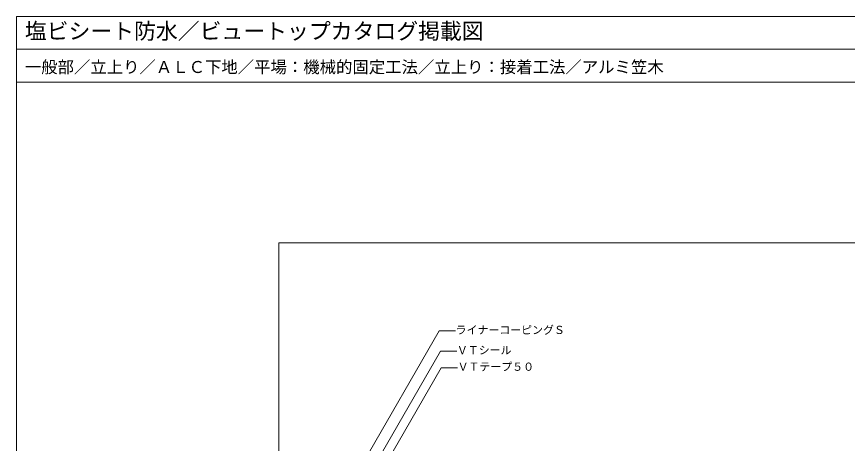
# Model space of a CAD drawing. Units: millimetres, scale not verified. Extents: x -1380 to 1380, y -955 to 955.
# Drawn here: x -1380 to 141, y 173 to 955 of the extents above; entities that cross this region are included whole.
import ezdxf
from ezdxf.enums import TextEntityAlignment as Align

# ---------------------------------------------------------------- set-up
doc = ezdxf.new("R2010")
doc.units = ezdxf.units.MM
doc.header["$LTSCALE"] = 3
for name, color, linetype, lineweight in [('0-0_0', 7, 'Continuous', 18), ('0-1_WAKU', 7, 'Continuous', 18), ('0-4_MOJI', 7, 'Continuous', 18)]:
    doc.layers.add(name, color=color, linetype=linetype, lineweight=lineweight)
doc.styles.add('ＭＳ ゴシック', font='')
doc.styles.get('ＭＳ ゴシック').set_extended_font_data('MS Gothic')

msp = doc.modelspace()

# ---------------------------------------------------------------- linework, layer by layer
at = {"layer": '0-0_0'}
msp.add_line((-1379.895, 895.073), (1380.105, 895.073), dxfattribs=at)
msp.add_lwpolyline([(-899.895, -659.927), (900.105, -659.927), (900.105, 540.073), (-899.895, 540.073)], close=True, dxfattribs=at)
at = {"layer": '0-1_WAKU'}
for points in [[(1380.105, 835.073), (-1379.895, 835.073), (-1379.895, 955.073), (1380.105, 955.073)], [(-1379.895, -954.927), (1380.105, -954.927), (1380.105, 955.073), (-1379.895, 955.073)]]:
    msp.add_lwpolyline(points, close=True, dxfattribs=at)
at = {"layer": '0-4_MOJI'}
for p, q in [((-756.093, 118.963), (-606.093, 378.771)), ((-606.093, 378.771), (-576.093, 378.771)), ((-743.792, 99.227), (-603.792, 341.715)), ((-603.792, 341.715), (-573.792, 341.715)), ((-727.453, 94.844), (-602.453, 311.35)), ((-602.453, 311.35), (-572.453, 311.35))]:
    msp.add_line(p, q, dxfattribs=at)

# ---------------------------------------------------------------- texts
at = {"layer": '0-1_WAKU', "style": 'ＭＳ ゴシック'}
for s, height, p in [('塩ビシート防水／ビュートップカタログ掲載図', 29.33, (-1364.895, 905.073)), ('一般部／立上り／ＡＬＣ下地／平場：機械的固定工法／立上り：接着工法／アルミ笠木', 21.99, (-1364.895, 845.073))]:
    msp.add_text(s, height=height, dxfattribs=at).set_placement(p, align=Align.BOTTOM_LEFT)
at = {"layer": '0-4_MOJI', "style": 'ＭＳ ゴシック'}
for s, p in [('ライナーコーピングＳ', (-576.093, 368.771)), ('ＶＴシール', (-573.792, 331.715)), ('ＶＴテープ５０', (-572.453, 301.35))]:
    msp.add_text(s, height=14.66, dxfattribs=at).set_placement(p, align=Align.BOTTOM_LEFT)

doc.saveas('drawing.dxf')
